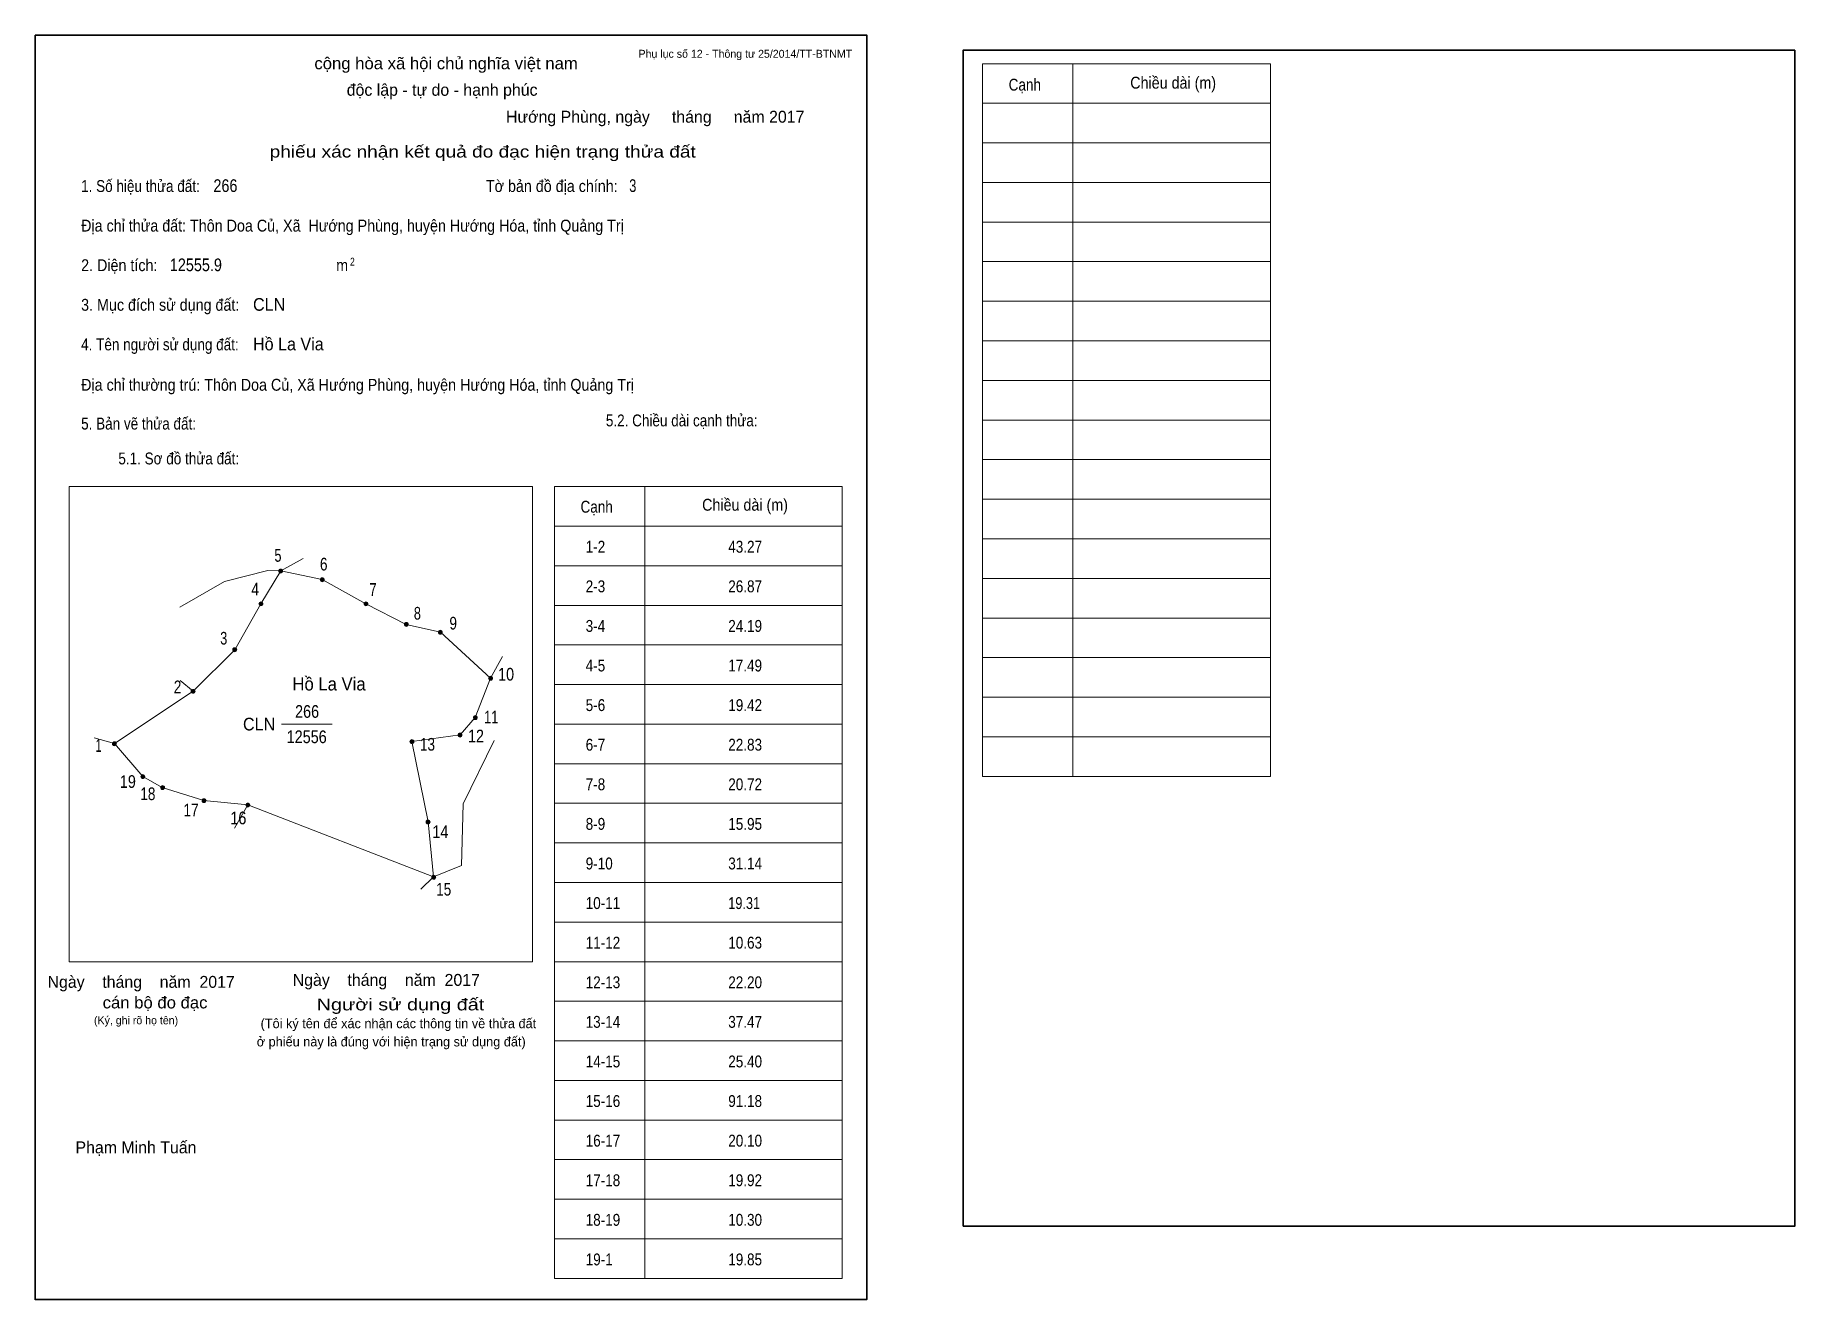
# Model space of a CAD drawing. Header units: centimetres. Extents: x 0 to 44.4, y -2.2 to 29.7.
import ezdxf
from ezdxf.enums import TextEntityAlignment as Align

# ---------------------------------------------------------------- set-up
doc = ezdxf.new("R2010")
doc.units = ezdxf.units.CM
doc.header["$LTSCALE"] = 0.12
for name, color, linetype in [('2', 7, 'Continuous'), ('30', 7, 'Continuous'), ('34', 7, 'Continuous')]:
    doc.layers.add(name, color=color, linetype=linetype)
for name, color, linetype, lineweight in [('32', 7, 'Continuous', 13), ('33', 7, 'Continuous', 13), ('6', 7, 'Continuous', 13), ('63', 7, 'Continuous', 13)]:
    doc.layers.add(name, color=color, linetype=linetype, lineweight=lineweight)

msp = doc.modelspace()

# ---------------------------------------------------------------- hatches: boundary and pattern name
at = {"layer": '32'}
for points in [[(6.2477, 16.1663, 1), (6.1477, 16.1663, 1)], [(7.2971, 15.9453, 1), (7.1971, 15.9453, 1)], [(5.7506, 15.3378, 1), (5.6506, 15.3378, 1)], [(8.4017, 15.3378, 1), (8.3017, 15.3378, 1)], [(9.4213, 14.8186, 1), (9.3213, 14.8186, 1)], [(10.2797, 14.6198, 1), (10.1797, 14.6198, 1)], [(5.0878, 14.1779, 1), (4.9878, 14.1779, 1)], [(11.55, 13.4599, 1), (11.45, 13.4599, 1)], [(4.0384, 13.1285, 1), (3.9384, 13.1285, 1)], [(11.1634, 12.4657, 1), (11.0634, 12.4657, 1)], [(10.7767, 12.0238, 1), (10.6767, 12.0238, 1)], [(2.05, 11.8029, 1), (1.95, 11.8029, 1)], [(9.5616, 11.8581, 1), (9.4616, 11.8581, 1)], [(2.768, 10.9744, 1), (2.668, 10.9744, 1)], [(3.2651, 10.6983, 1), (3.1651, 10.6983, 1)], [(4.3145, 10.3669, 1), (4.2145, 10.3669, 1)], [(5.4192, 10.2564, 1), (5.3192, 10.2564, 1)], [(9.9703, 9.8294, 1), (9.8703, 9.8294, 1)], [(10.114, 8.4337, 1), (10.014, 8.4337, 1)]]:
    msp.add_hatch(color=256, dxfattribs=at).paths.add_polyline_path(points)

# ---------------------------------------------------------------- linework, layer by layer
for centre in [(6.1977, 16.1663), (7.2471, 15.9453), (5.7006, 15.3378), (8.3517, 15.3378), (9.3713, 14.8186), (10.2297, 14.6198), (5.0378, 14.1779), (11.5, 13.4599), (3.9884, 13.1285), (11.1134, 12.4657), (10.7267, 12.0238), (2, 11.8029), (9.5116, 11.8581), (2.718, 10.9744), (3.2151, 10.6983), (4.2645, 10.3669), (5.3692, 10.2564), (9.9203, 9.8294), (10.064, 8.4337)]:
    msp.add_circle(centre, 0.05, dxfattribs=at)
at = {"layer": '33'}
msp.add_line((6.22, 12.3), (7.5, 12.3), dxfattribs=at)
at = {"layer": '6'}
for p, q in [((6.2, 16.17), (6.77, 16.48)), ((6.2, 16.17), (7.25, 15.95)), ((3.99, 13.13), (5.04, 14.18)), ((11.5, 13.46), (11.8, 14.01)), ((3.99, 13.13), (3.66, 13.4)), ((11.5, 13.46), (11.11, 12.47)), ((2, 11.81), (3.99, 13.13)), ((2, 11.81), (1.49, 11.95)), ((5.37, 10.26), (4.26, 10.37)), ((10.06, 8.44), (9.74, 8.13))]:
    msp.add_line(p, q, dxfattribs=at)
for points in [[(6.2, 16.17), (5.87, 16.18), (4.78, 15.9), (3.65, 15.25)], [(6.2, 16.17), (5.7, 15.34), (5.04, 14.18)], [(11.5, 13.46), (10.23, 14.62), (9.37, 14.82), (8.35, 15.34), (7.25, 15.95)], [(10.06, 8.44), (9.92, 9.83), (9.51, 11.86), (10.73, 12.03), (11.11, 12.47)], [(2, 11.81), (2.72, 10.98), (3.21, 10.7), (4.26, 10.37)], [(10.06, 8.44), (10.76, 8.73), (10.81, 10.29), (11.59, 11.89)], [(10.06, 8.44), (5.37, 10.26), (5.03, 9.67)]]:
    msp.add_lwpolyline(points, dxfattribs=at)
at = {"layer": '63'}
for p, q in [((23.92, 28.98), (31.19, 28.98)), ((23.92, 10.98), (23.92, 28.98)), ((26.2, 10.98), (26.2, 28.98)), ((31.19, 10.98), (31.19, 28.98)), ((23.92, 27.98), (31.19, 27.98)), ((23.92, 26.98), (31.19, 26.98)), ((23.92, 25.98), (31.19, 25.98)), ((23.92, 24.98), (31.19, 24.98)), ((23.92, 23.98), (31.19, 23.98)), ((23.92, 22.98), (31.19, 22.98)), ((23.92, 21.98), (31.19, 21.98)), ((23.92, 20.98), (31.19, 20.98)), ((23.92, 19.98), (31.19, 19.98)), ((23.92, 18.98), (31.19, 18.98)), ((0.86, 18.3), (12.56, 18.3)), ((0.86, 6.3), (0.86, 18.3)), ((12.56, 6.3), (12.56, 18.3)), ((13.11, 18.3), (20.38, 18.3)), ((13.11, -1.7), (13.11, 18.3)), ((15.39, -1.7), (15.39, 18.3)), ((20.38, -1.7), (20.38, 18.3)), ((23.92, 17.98), (31.19, 17.98)), ((13.11, 17.3), (20.38, 17.3)), ((23.92, 16.98), (31.19, 16.98)), ((13.11, 16.3), (20.38, 16.3)), ((23.92, 15.98), (31.19, 15.98)), ((13.11, 15.3), (20.38, 15.3)), ((23.92, 14.98), (31.19, 14.98)), ((13.11, 14.3), (20.38, 14.3)), ((23.92, 13.98), (31.19, 13.98)), ((13.11, 13.3), (20.38, 13.3)), ((23.92, 12.98), (31.19, 12.98)), ((13.11, 12.3), (20.38, 12.3)), ((23.92, 11.98), (31.19, 11.98)), ((13.11, 11.3), (20.38, 11.3)), ((23.92, 10.98), (31.19, 10.98)), ((13.11, 10.3), (20.38, 10.3)), ((13.11, 9.3), (20.38, 9.3)), ((13.11, 8.3), (20.38, 8.3)), ((13.11, 7.3), (20.38, 7.3)), ((0.86, 6.3), (12.56, 6.3)), ((13.11, 6.3), (20.38, 6.3)), ((13.11, 5.3), (20.38, 5.3)), ((13.11, 4.3), (20.38, 4.3)), ((13.11, 3.3), (20.38, 3.3)), ((13.11, 2.3), (20.38, 2.3)), ((13.11, 1.3), (20.38, 1.3)), ((13.11, 0.3), (20.38, 0.3)), ((13.11, -0.7), (20.38, -0.7)), ((13.11, -1.7), (20.38, -1.7))]:
    msp.add_line(p, q, dxfattribs=at)
at = {"layer": '63', "lineweight": 35}
msp.add_lwpolyline([(0, -2.24), (0, 29.7), (21, 29.7), (21, -2.23), (0, -2.23)], dxfattribs=at)
msp.add_lwpolyline([(23.43, -0.38), (23.43, 29.32), (44.43, 29.32), (44.43, -0.38)], close=True, dxfattribs=at)

# ---------------------------------------------------------------- texts
at = {"layer": '2', "width": 0.95}
msp.add_text('Hồ La Via', height=0.3313, dxfattribs=at).set_placement((7.42, 13.15), align=Align.CENTER)
at = {"layer": '30'}
for s, width, p in [('1-2', 0.85, (13.9, 16.63)), ('43.27', 0.85, (17.5, 16.63)), ('2-3', 0.85, (13.9, 15.63)), ('26.87', 0.85, (17.5, 15.63)), ('3-4', 0.85, (13.9, 14.63)), ('24.19', 0.85, (17.5, 14.63)), ('4-5', 0.85, (13.9, 13.63)), ('17.49', 0.85, (17.5, 13.63)), ('5-6', 0.85, (13.9, 12.63)), ('19.42', 0.85, (17.5, 12.63)), ('6-7', 0.85, (13.9, 11.63)), ('22.83', 0.85, (17.5, 11.63)), ('7-8', 0.85, (13.9, 10.63)), ('20.72', 0.85, (17.5, 10.63)), ('8-9', 0.85, (13.9, 9.63)), ('15.95', 0.85, (17.5, 9.63)), ('9-10', 0.85, (13.9, 8.63)), ('31.14', 0.85, (17.5, 8.63)), ('10-11', 0.85, (13.9, 7.63)), ('19.31', 0.8, (17.5, 7.63)), ('11-12', 0.85, (13.9, 6.63)), ('10.63', 0.85, (17.5, 6.63)), ('12-13', 0.85, (13.9, 5.63)), ('22.20', 0.85, (17.5, 5.63)), ('13-14', 0.85, (13.9, 4.63)), ('37.47', 0.85, (17.5, 4.63)), ('14-15', 0.85, (13.9, 3.63)), ('25.40', 0.85, (17.5, 3.63)), ('15-16', 0.85, (13.9, 2.63)), ('91.18', 0.85, (17.5, 2.63)), ('16-17', 0.85, (13.9, 1.63)), ('20.10', 0.85, (17.5, 1.63)), ('17-18', 0.85, (13.9, 0.63)), ('19.92', 0.85, (17.5, 0.63)), ('18-19', 0.85, (13.9, -0.37)), ('10.30', 0.85, (17.5, -0.37)), ('19-1', 0.85, (13.9, -1.37)), ('19.85', 0.85, (17.5, -1.37))]:
    msp.add_text(s, height=0.3, dxfattribs=dict(at, width=width)).set_placement(p)
at = {"layer": '32'}
for s, width, p in [('5', 0.75, (6.13, 16.4)), ('6', 0.8, (7.285, 16.18)), ('4', 0.8, (5.555, 15.55)), ('7', 0.75, (8.53, 15.54)), ('8', 0.75, (9.65, 14.94)), ('9', 0.8, (10.555, 14.69)), ('3', 0.75, (4.76, 14.31)), ('2', 0.8, (3.595, 13.08)), ('10', 0.85, (11.89, 13.4)), ('11', 0.75, (11.515, 12.32)), ('12', 0.85, (11.13, 11.84)), ('1', 0.65, (1.6, 11.6)), ('13', 0.8, (9.905, 11.63)), ('19', 0.85, (2.34, 10.69)), ('18', 0.8, (2.845, 10.38)), ('17', 0.8, (3.935, 9.97)), ('16', 0.85, (5.13, 9.77)), ('14', 0.85, (10.23, 9.42)), ('15', 0.8, (10.315, 7.97))]:
    msp.add_text(s, height=0.32, dxfattribs=dict(at, width=width)).set_placement(p, align=Align.CENTER)
at = {"layer": '33', "width": 0.95}
msp.add_text('CLN', height=0.32, dxfattribs=at).set_placement((6.06, 12.14), align=Align.RIGHT)
at = {"layer": '33', "width": 0.85}
for s, p in [('266', (6.865, 12.46)), ('12556', (6.855, 11.82))]:
    msp.add_text(s, height=0.32, dxfattribs=at).set_placement(p, align=Align.CENTER)
at = {"layer": '34'}
for s, width, p in [('266', 0.85, (4.5, 25.74)), ('3', 0.75, (15, 25.74)), ('12555.9', 0.85, (3.4, 23.74)), ('CLN', 0.95, (5.5, 22.74)), ('Hồ La Via', 0.95, (5.5, 21.74))]:
    msp.add_text(s, height=0.32, dxfattribs=dict(at, width=width)).set_placement(p)
at = {"layer": '63'}
for s, height, p in [('Phụ lục số 12 - Thông tư 25/2014/TT-BTNMT', 0.2, (20.63, 29.13)), ('Ngày    tháng    năm  2017', 0.3, (5.04, 5.64)), ('Ngày    tháng    năm  2017', 0.3, (11.23, 5.69)), ('(Ký, ghi rõ họ tên)', 0.2, (3.61, 4.72))]:
    msp.add_text(s, height=height, dxfattribs=at).set_placement(p, align=Align.RIGHT)
at = {"layer": '63', "width": 1.05}
msp.add_text('cộng hòa xã hội chủ nghĩa việt nam', height=0.3, dxfattribs=at).set_placement((10.375, 28.84), align=Align.CENTER)
at = {"layer": '63'}
for s, height, p in [('độc lập - tự do - hạnh phúc', 0.3, (10.275, 28.17)), ('Hướng Phùng, ngày     tháng     năm 2017', 0.3, (15.655, 27.49)), ('(Tôi ký tên để xác nhận các thông tin về thửa đất ', 0.24, (9.215, 4.62)), ('ở phiếu này là đúng với hiện trạng sử dụng đất)', 0.24, (8.99, 4.16)), ('Phạm Minh Tuấn', 0.3, (2.545, 1.46))]:
    msp.add_text(s, height=height, dxfattribs=at).set_placement(p, align=Align.CENTER)
for s, height, width, p in [('Cạnh', 0.3, 0.85, (24.58, 28.3)), ('Chiều dài (m)', 0.3, 0.9, (27.65, 28.35)), ('1. Số hiệu thửa đất:', 0.3, 0.85, (1.16, 25.74)), ('Tờ bản đồ địa chính:', 0.3, 0.9, (11.38, 25.74)), ('Địa chỉ thửa đất: Thôn Doa Củ, Xã  Hướng Phùng, huyện Hướng Hóa, tỉnh Quảng Trị', 0.3, 0.9, (1.16, 24.74)), ('2. Diện tích:', 0.3, 0.9, (1.16, 23.74)), ('2', 0.2, 0.8, (7.95, 23.88)), ('m', 0.3, 0.9, (7.6, 23.74)), ('3. Mục đích sử dụng đất:', 0.3, 0.9, (1.16, 22.74)), ('4. Tên người sử dụng đất:', 0.3, 0.85, (1.16, 21.74)), ('Địa chỉ thường trú: Thôn Doa Củ, Xã Hướng Phùng, huyện Hướng Hóa, tỉnh Quảng Trị', 0.3, 0.9, (1.16, 20.72)), ('5. Bản vẽ thửa đất:', 0.3, 0.85, (1.16, 19.74)), ('5.2. Chiều dài cạnh thửa:', 0.3, 0.85, (14.41, 19.82)), ('5.1. Sơ đồ thửa đất:', 0.3, 0.85, (2.1, 18.86)), ('Cạnh', 0.3, 0.85, (13.77, 17.64)), ('Chiều dài (m)', 0.3, 0.9, (16.84, 17.69))]:
    msp.add_text(s, height=height, dxfattribs=dict(at, width=width)).set_placement(p)
for s, width, p in [('phiếu xác nhận kết quả đo đạc hiện trạng thửa đất', 1.2, (16.68, 26.61)), ('cán bộ đo đạc', 1.05, (4.35, 5.12)), ('Người sử dụng đất', 1.25, (11.34, 5.07))]:
    msp.add_text(s, height=0.3, dxfattribs=dict(at, width=width)).set_placement(p, align=Align.RIGHT)

doc.saveas('drawing.dxf')
